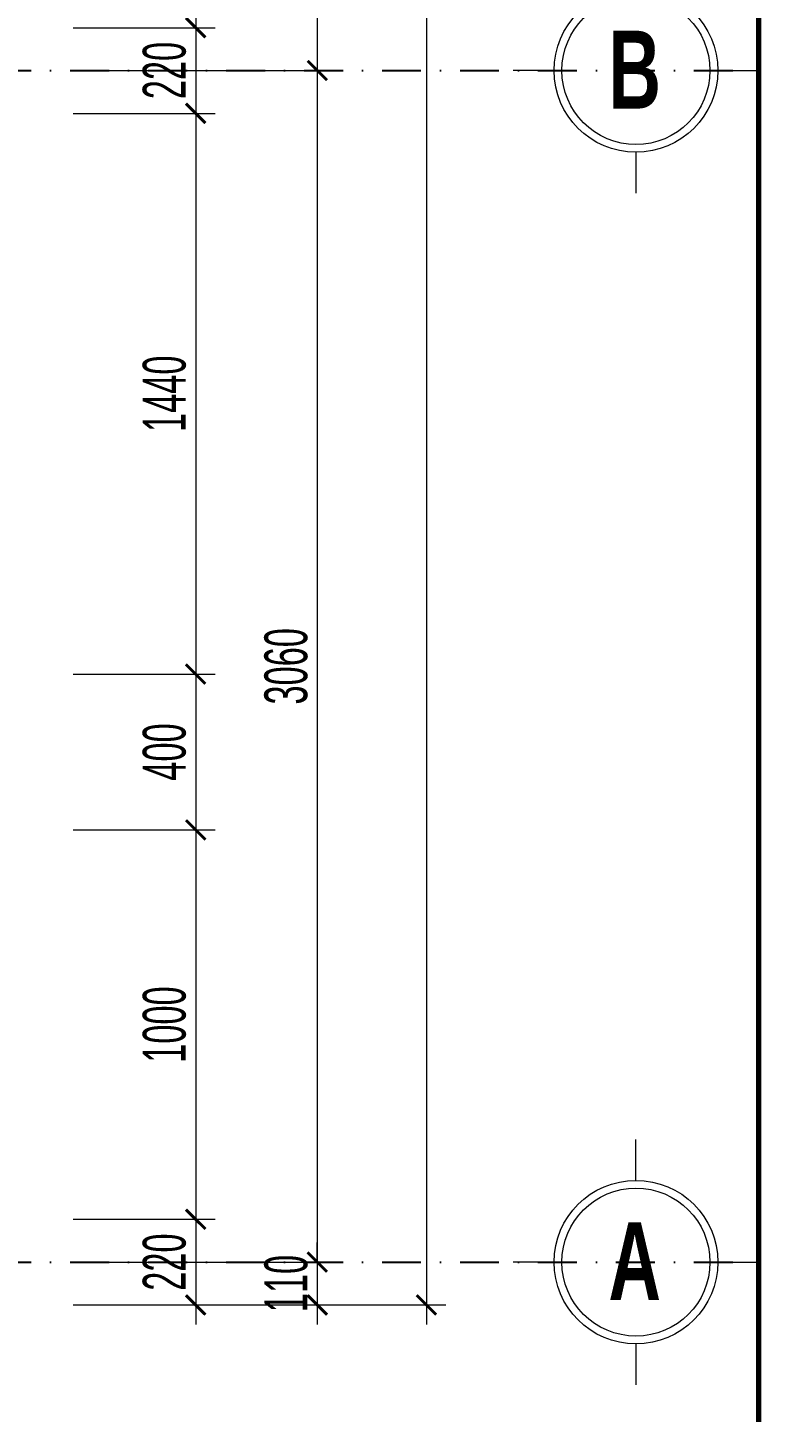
# Model space of a CAD drawing. Header units: inches. Extents: x 274208 to 641690, y -81912 to 129129.
# Drawn here: x 569486 to 571368, y 93222 to 96778 of the extents above; entities that cross this region are included whole.
import ezdxf

# ---------------------------------------------------------------- set-up
doc = ezdxf.new("R2010")
doc.units = ezdxf.units.IN
doc.header["$MEASUREMENT"] = 0
doc.header["$PDMODE"] = 3
doc.linetypes.add('DASHDOT', pattern=[1, 0.5, -0.25, 0, -0.25])
for name, color, linetype, lineweight in [('05.Text', 253, 'Continuous', 18), ('08.Dim', 156, 'Continuous', 15), ('11.Khung bo', 32, 'Continuous', 50)]:
    doc.layers.add(name, color=color, linetype=linetype, lineweight=lineweight)
doc.layers.add('TRUC', color=250, linetype='DASHDOT')
doc.styles.add('AVANTHB', font='')
doc.styles.add('TT5_Text Dim', font='hoatbif.shx', dxfattribs={"width": 0.6})
doc.styles.get('AVANTHB').set_extended_font_data('.VnAvantH', bold=True)
doc.dimstyles.new('TT5_Dim 1-50', dxfattribs={"dimscale": 50, "dimtxt": 2.2, "dimasz": 1, "dimexe": 1, "dimexo": 0.5, "dimgap": 0.5, "dimtad": 1, "dimdec": 0, "dimzin": 0, "dimdsep": 46, "dimtxsty": 'TT5_Text Dim', "dimblk": 'ARCHTICK', "dimcen": 0, "dimdle": 1, "dimclrd": 256, "dimclre": 256, "dimclrt": 1, "dimadec": 0, "dimazin": 0, "dimtfac": 0.015, "dimtdec": 0, "dimtix": 1, "dimtmove": 2, "dimatfit": 3, "dimldrblk": 'DOT', "dimfxl": 1, "dimtolj": 1, "dimtzin": 0, "dimlwd": -1, "dimlwe": -1, "dimarcsym": 1})

# ---------------------------------------------------------------- blocks, each defined once
blk = doc.blocks.new('100')
at = {"layer": '11.Khung bo', "const_width": 26.7}
blk.add_lwpolyline([(1860913, -945239.8), (1860913, -916940.1), (1896062.6, -916940.1), (1896062.6, -945239.8)], close=True, dxfattribs=at)
blk = doc.blocks.new('DANHTRUC')
for p, q in [((980383.4, -947346.6), (980383.4, -947136.6)), ((979963.4, -947766.6), (979753.4, -947766.6)), ((980803.4, -947766.6), (981013.4, -947766.6)), ((980383.4, -948186.6), (980383.4, -948396.6))]:
    blk.add_line(p, q)
for radius in [420, 380]:
    blk.add_circle((980383.4, -947766.6), radius)
blk = doc.blocks.new('_ARCHTICK')
at = {"color": 0, "linetype": 'ByBlock', "const_width": 0.15}
blk.add_lwpolyline([(-0.5, -0.5), (0.5, 0.5)], dxfattribs=at)
blk = doc.blocks.new('*D644')
at = {"layer": '08.Dim', "transparency": 16777216}
for p, q in [((569916.9, 100547.6), (569916.9, 96727.6)), ((569602.4, 100497.6), (569966.9, 100497.6)), ((569602.4, 96777.6), (569966.9, 96777.6))]:
    blk.add_line(p, q, dxfattribs=at)
at = {"layer": 'Defpoints', "color": 0, "transparency": 16777216}
for p in [(569577.4, 100497.6), (569577.4, 96777.6), (569916.9, 96777.6)]:
    blk.add_point(p, dxfattribs=at)
at = {"layer": '08.Dim', "transparency": 16777216, "xscale": 50, "yscale": 50, "zscale": 50}
for p, rotation in [((569916.9, 100497.6), 90), ((569916.9, 96777.6), 270)]:
    blk.add_blockref('_ARCHTICK', p, dxfattribs=dict(at, rotation=rotation))
at = {"layer": '08.Dim', "color": 1, "transparency": 16777216, "insert": (569836.9, 98637.6), "char_height": 110, "attachment_point": 5, "rotation": 90, "style": 'TT5_Text Dim'}
blk.add_mtext('\\A1;3720', dxfattribs=at)
blk = doc.blocks.new('_DOT')
at = {"color": 1, "linetype": 'ByBlock'}
blk.add_line((-0.5, 0), (-1, 0), dxfattribs=at)
at = {"color": 1, "linetype": 'ByBlock', "const_width": 0.5}
blk.add_lwpolyline([(-0.25, 0, 1), (0.25, 0, 1)], format="xyb", close=True, dxfattribs=at)
blk = doc.blocks.new('*D645')
at = {"layer": '08.Dim', "transparency": 16777216}
for p, q in [((569916.9, 96827.6), (569916.9, 96507.6)), ((569602.4, 96777.6), (569966.9, 96777.6)), ((569602.4, 96557.6), (569966.9, 96557.6))]:
    blk.add_line(p, q, dxfattribs=at)
at = {"layer": 'Defpoints', "color": 0, "transparency": 16777216}
for p in [(569577.4, 96777.6), (569577.4, 96557.6), (569916.9, 96557.6)]:
    blk.add_point(p, dxfattribs=at)
at = {"layer": '08.Dim', "transparency": 16777216, "xscale": 50, "yscale": 50, "zscale": 50}
for p, rotation in [((569916.9, 96777.6), 90), ((569916.9, 96557.6), 270)]:
    blk.add_blockref('_ARCHTICK', p, dxfattribs=dict(at, rotation=rotation))
at = {"layer": '08.Dim', "color": 1, "transparency": 16777216, "insert": (569836.9, 96667.6), "char_height": 110, "attachment_point": 5, "rotation": 90, "style": 'TT5_Text Dim'}
blk.add_mtext('\\A1;220', dxfattribs=at)
blk = doc.blocks.new('*D646')
at = {"layer": '08.Dim', "transparency": 16777216}
for p, q in [((569916.9, 96607.6), (569916.9, 95067.6)), ((569602.4, 96557.6), (569966.9, 96557.6)), ((569602.4, 95117.6), (569966.9, 95117.6))]:
    blk.add_line(p, q, dxfattribs=at)
at = {"layer": 'Defpoints', "color": 0, "transparency": 16777216}
for p in [(569577.4, 96557.6), (569577.4, 95117.6), (569916.9, 95117.6)]:
    blk.add_point(p, dxfattribs=at)
at = {"layer": '08.Dim', "transparency": 16777216, "xscale": 50, "yscale": 50, "zscale": 50}
for p, rotation in [((569916.9, 96557.6), 90), ((569916.9, 95117.6), 270)]:
    blk.add_blockref('_ARCHTICK', p, dxfattribs=dict(at, rotation=rotation))
at = {"layer": '08.Dim', "color": 1, "transparency": 16777216, "insert": (569836.9, 95837.6), "char_height": 110, "attachment_point": 5, "rotation": 90, "style": 'TT5_Text Dim'}
blk.add_mtext('\\A1;1440', dxfattribs=at)
blk = doc.blocks.new('*D647')
at = {"layer": '08.Dim', "transparency": 16777216}
for p, q in [((569916.9, 95167.6), (569916.9, 94667.6)), ((569602.4, 95117.6), (569966.9, 95117.6)), ((569602.4, 94717.6), (569966.9, 94717.6))]:
    blk.add_line(p, q, dxfattribs=at)
at = {"layer": 'Defpoints', "color": 0, "transparency": 16777216}
for p in [(569577.4, 95117.6), (569577.4, 94717.6), (569916.9, 94717.6)]:
    blk.add_point(p, dxfattribs=at)
at = {"layer": '08.Dim', "transparency": 16777216, "xscale": 50, "yscale": 50, "zscale": 50}
for p, rotation in [((569916.9, 95117.6), 90), ((569916.9, 94717.6), 270)]:
    blk.add_blockref('_ARCHTICK', p, dxfattribs=dict(at, rotation=rotation))
at = {"layer": '08.Dim', "color": 1, "transparency": 16777216, "insert": (569836.9, 94917.6), "char_height": 110, "attachment_point": 5, "rotation": 90, "style": 'TT5_Text Dim'}
blk.add_mtext('\\A1;400', dxfattribs=at)
blk = doc.blocks.new('*D648')
at = {"layer": '08.Dim', "transparency": 16777216}
for p, q in [((569916.9, 94767.6), (569916.9, 93667.6)), ((569602.4, 94717.6), (569966.9, 94717.6)), ((569602.4, 93717.6), (569966.9, 93717.6))]:
    blk.add_line(p, q, dxfattribs=at)
at = {"layer": 'Defpoints', "color": 0, "transparency": 16777216}
for p in [(569577.4, 94717.6), (569577.4, 93717.6), (569916.9, 93717.6)]:
    blk.add_point(p, dxfattribs=at)
at = {"layer": '08.Dim', "transparency": 16777216, "xscale": 50, "yscale": 50, "zscale": 50}
for p, rotation in [((569916.9, 94717.6), 90), ((569916.9, 93717.6), 270)]:
    blk.add_blockref('_ARCHTICK', p, dxfattribs=dict(at, rotation=rotation))
at = {"layer": '08.Dim', "color": 1, "transparency": 16777216, "insert": (569836.9, 94217.6), "char_height": 110, "attachment_point": 5, "rotation": 90, "style": 'TT5_Text Dim'}
blk.add_mtext('\\A1;1000', dxfattribs=at)
blk = doc.blocks.new('*D649')
at = {"layer": '08.Dim', "transparency": 16777216}
for p, q in [((569916.9, 93767.6), (569916.9, 93447.6)), ((569602.4, 93717.6), (569966.9, 93717.6)), ((569602.4, 93497.6), (569966.9, 93497.6))]:
    blk.add_line(p, q, dxfattribs=at)
at = {"layer": 'Defpoints', "color": 0, "transparency": 16777216}
for p in [(569577.4, 93717.6), (569577.4, 93497.6), (569916.9, 93497.6)]:
    blk.add_point(p, dxfattribs=at)
at = {"layer": '08.Dim', "transparency": 16777216, "xscale": 50, "yscale": 50, "zscale": 50}
for p, rotation in [((569916.9, 93717.6), 90), ((569916.9, 93497.6), 270)]:
    blk.add_blockref('_ARCHTICK', p, dxfattribs=dict(at, rotation=rotation))
at = {"layer": '08.Dim', "color": 1, "transparency": 16777216, "insert": (569836.9, 93607.6), "char_height": 110, "attachment_point": 5, "rotation": 90, "style": 'TT5_Text Dim'}
blk.add_mtext('\\A1;220', dxfattribs=at)
blk = doc.blocks.new('*D651')
at = {"layer": '08.Dim', "transparency": 16777216}
for p, q in [((570229, 100437.6), (570229, 96617.6)), ((569602.4, 100387.6), (570279, 100387.6)), ((569602.4, 96667.6), (570279, 96667.6))]:
    blk.add_line(p, q, dxfattribs=at)
at = {"layer": 'Defpoints', "color": 0, "transparency": 16777216}
for p in [(569577.4, 100387.6), (569577.4, 96667.6), (570229, 96667.6)]:
    blk.add_point(p, dxfattribs=at)
at = {"layer": '08.Dim', "transparency": 16777216, "xscale": 50, "yscale": 50, "zscale": 50}
for p, rotation in [((570229, 100387.6), 90), ((570229, 96667.6), 270)]:
    blk.add_blockref('_ARCHTICK', p, dxfattribs=dict(at, rotation=rotation))
at = {"layer": '08.Dim', "color": 1, "transparency": 16777216, "insert": (570149, 98527.6), "char_height": 110, "attachment_point": 5, "rotation": 90, "style": 'TT5_Text Dim'}
blk.add_mtext('\\A1;3720', dxfattribs=at)
blk = doc.blocks.new('*D652')
at = {"layer": '08.Dim', "transparency": 16777216}
for p, q in [((570229, 96717.6), (570229, 93557.6)), ((569602.4, 96667.6), (570279, 96667.6)), ((569602.4, 93607.6), (570279, 93607.6))]:
    blk.add_line(p, q, dxfattribs=at)
at = {"layer": 'Defpoints', "color": 0, "transparency": 16777216}
for p in [(569577.4, 96667.6), (569577.4, 93607.6), (570229, 93607.6)]:
    blk.add_point(p, dxfattribs=at)
at = {"layer": '08.Dim', "transparency": 16777216, "xscale": 50, "yscale": 50, "zscale": 50}
for p, rotation in [((570229, 96667.6), 90), ((570229, 93607.6), 270)]:
    blk.add_blockref('_ARCHTICK', p, dxfattribs=dict(at, rotation=rotation))
at = {"layer": '08.Dim', "color": 1, "transparency": 16777216, "insert": (570149, 95137.6), "char_height": 110, "attachment_point": 5, "rotation": 90, "style": 'TT5_Text Dim'}
blk.add_mtext('\\A1;3060', dxfattribs=at)
blk = doc.blocks.new('*D653')
at = {"layer": '08.Dim', "transparency": 16777216}
for p, q in [((570229, 93607.6), (570229, 93657.6)), ((569602.4, 93607.6), (570279, 93607.6)), ((570229, 93607.6), (570229, 93497.6)), ((569602.4, 93497.6), (570279, 93497.6)), ((570229, 93497.6), (570229, 93447.6))]:
    blk.add_line(p, q, dxfattribs=at)
at = {"layer": 'Defpoints', "color": 0, "transparency": 16777216}
for p in [(569577.4, 93607.6), (569577.4, 93497.6), (570229, 93497.6)]:
    blk.add_point(p, dxfattribs=at)
at = {"layer": '08.Dim', "transparency": 16777216, "xscale": 50, "yscale": 50, "zscale": 50}
for p, rotation in [((570229, 93607.6), 270), ((570229, 93497.6), 90)]:
    blk.add_blockref('_ARCHTICK', p, dxfattribs=dict(at, rotation=rotation))
at = {"layer": '08.Dim', "color": 1, "transparency": 16777216, "insert": (570149, 93552.6), "char_height": 110, "attachment_point": 5, "rotation": 90, "style": 'TT5_Text Dim'}
blk.add_mtext('\\A1;110', dxfattribs=at)
blk = doc.blocks.new('*D654')
at = {"layer": '08.Dim', "transparency": 16777216}
for p, q in [((570509.1, 100547.6), (570509.1, 93447.6)), ((569602.4, 100497.6), (570559.1, 100497.6)), ((569602.4, 93497.6), (570559.1, 93497.6))]:
    blk.add_line(p, q, dxfattribs=at)
at = {"layer": 'Defpoints', "color": 0, "transparency": 16777216}
for p in [(569577.4, 100497.6), (569577.4, 93497.6), (570509.1, 93497.6)]:
    blk.add_point(p, dxfattribs=at)
at = {"layer": '08.Dim', "transparency": 16777216, "xscale": 50, "yscale": 50, "zscale": 50}
for p, rotation in [((570509.1, 100497.6), 90), ((570509.1, 93497.6), 270)]:
    blk.add_blockref('_ARCHTICK', p, dxfattribs=dict(at, rotation=rotation))
at = {"layer": '08.Dim', "color": 1, "transparency": 16777216, "insert": (570429.1, 96997.6), "char_height": 110, "attachment_point": 5, "rotation": 90, "style": 'TT5_Text Dim'}
blk.add_mtext('\\A1;7000', dxfattribs=at)

msp = doc.modelspace()

# ---------------------------------------------------------------- linework, layer by layer
at = {"layer": 'TRUC', "ltscale": 200}
for p, q in [((553786.8, 96667.6), (571361.7, 96667.6)), ((553786.8, 93607.6), (571361.7, 93607.6))]:
    msp.add_line(p, q, dxfattribs=at)

# ---------------------------------------------------------------- block references
at = {"layer": '05.Text', "xscale": 0.5, "yscale": 0.5, "zscale": 0.5}
for name, p in [('100', (-376669.6, 562186.6)), ('DANHTRUC', (80855, 570550.9)), ('DANHTRUC', (80855, 567490.9))]:
    msp.add_blockref(name, p, dxfattribs=at)

# ---------------------------------------------------------------- texts
at = {"layer": '05.Text', "style": 'AVANTHB', "width": 0.7}
for s, p in [('b', (570975.9, 96569.9)), ('a', (570975.9, 93509.9))]:
    msp.add_text(s, height=200, dxfattribs=at).set_placement(p)

# ---------------------------------------------------------------- dimensions: what is measured, and where the dimension line sits
at = {"layer": '08.Dim'}
for base, p1, p2, picture, middle in [((569916.9, 96777.6), (569577.4, 100497.6), (569577.4, 96777.6), '*D644', (569836.9, 98637.6)), ((570509.1, 93497.6), (569577.4, 100497.6), (569577.4, 93497.6), '*D654', (570429.1, 96997.6)), ((570229, 96667.6), (569577.4, 100387.6), (569577.4, 96667.6), '*D651', (570149, 98527.6)), ((569916.9, 96557.6), (569577.4, 96777.6), (569577.4, 96557.6), '*D645', (569836.9, 96667.6)), ((570229, 93607.6), (569577.4, 96667.6), (569577.4, 93607.6), '*D652', (570149, 95137.6)), ((569916.9, 95117.6), (569577.4, 96557.6), (569577.4, 95117.6), '*D646', (569836.9, 95837.6)), ((569916.9, 94717.6), (569577.4, 95117.6), (569577.4, 94717.6), '*D647', (569836.9, 94917.6)), ((569916.9, 93717.6), (569577.4, 94717.6), (569577.4, 93717.6), '*D648', (569836.9, 94217.6)), ((569916.9, 93497.6), (569577.4, 93717.6), (569577.4, 93497.6), '*D649', (569836.9, 93607.6)), ((570229, 93497.6), (569577.4, 93607.6), (569577.4, 93497.6), '*D653', (570149, 93552.6))]:
    dim = msp.add_linear_dim(base=base, p1=p1, p2=p2, angle=90, dimstyle='TT5_Dim 1-50', dxfattribs=at)
    dim.commit()
    dim.dimension.update_dxf_attribs({"geometry": picture, "text_midpoint": middle})

doc.saveas('drawing.dxf')
